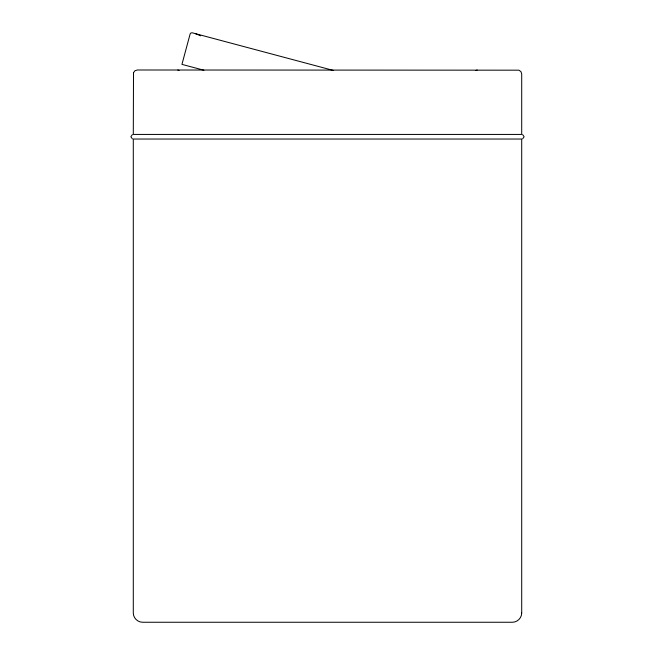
<?xml version="1.0" encoding="UTF-8"?>
<svg xmlns="http://www.w3.org/2000/svg" width="655" height="655" viewBox="0 0 655 655"><rect width="100%" height="100%" fill="white"/><g stroke="black" fill="none" stroke-linecap="round" stroke-linejoin="round"><path stroke-width="0.98" d="M475.964 70.494L477.167 69.995M132.367 134.602L130.869 136.731L132.367 138.852M522.633 138.852L524.131 136.731L522.633 134.602M177.832 69.995L179.036 70.494M333.649 70.519L192.226 32.799L190.957 32.947L190.147 33.921L181.943 64.378L203.918 70.232M195.378 33.642L200.692 35.812M521.707 613.047C521.691 617.992 517.393 622.242 512.456 622.25L142.544 622.25C137.607 622.242 133.309 617.992 133.293 613.047L133.293 139.032L521.707 139.032L521.707 613.047M133.505 72.705L133.293 134.431L521.707 134.431L521.707 73.925L520.922 71.6L518.916 70.183L137.321 69.995L134.971 70.732L133.505 72.705"/></g></svg>
